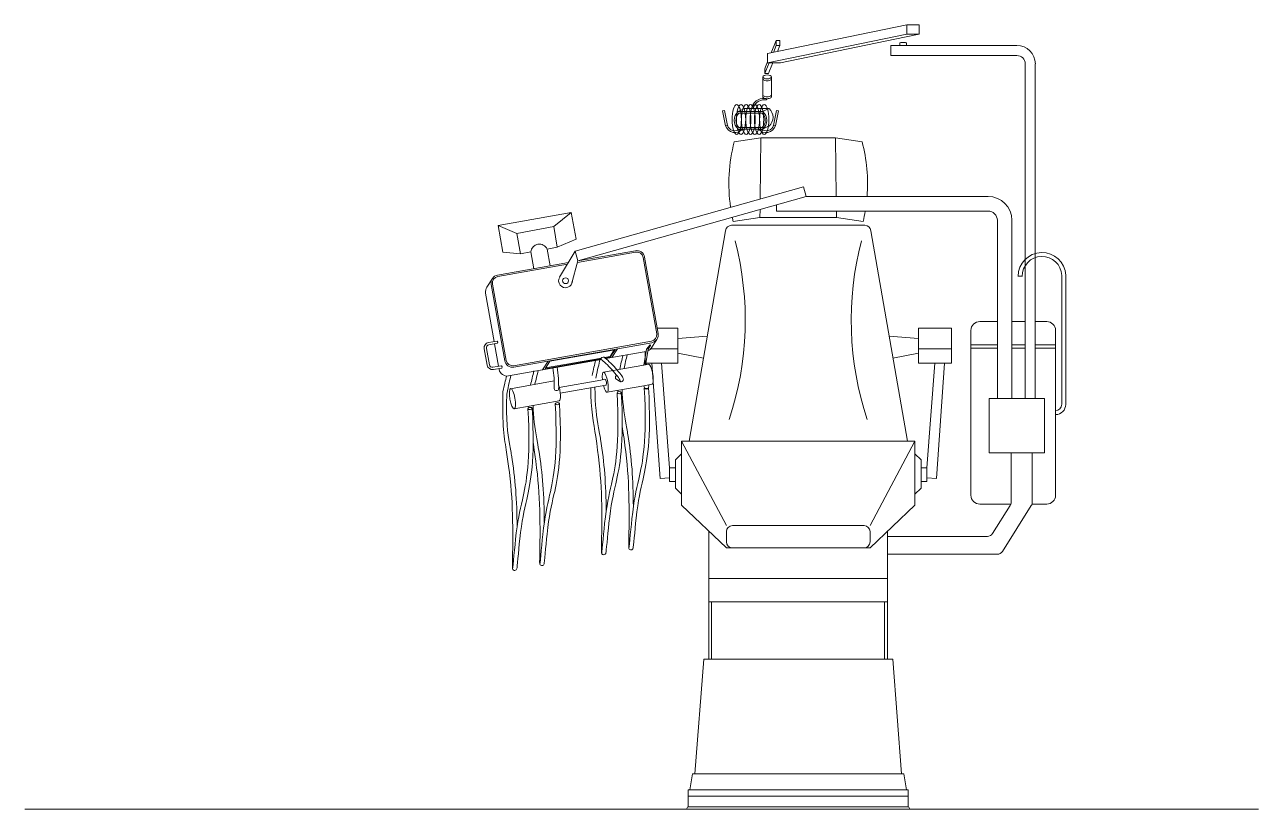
# Model space of a CAD drawing. Header units: metres. Extents: x 250.7 to 272.7, y -162.8 to -110.1.
# Drawn here: x 269.877 to 272.683, y -147.875 to -146.09 of the extents above; entities that cross this region are included whole.
import ezdxf

# ---------------------------------------------------------------- set-up
doc = ezdxf.new("R2010")
doc.units = ezdxf.units.M
doc.header["$MEASUREMENT"] = 0
doc.layers.add('A. muebles', color=152, linetype='Continuous', lineweight=15)

msp = doc.modelspace()

# ---------------------------------------------------------------- linework, layer by layer
at = {"layer": 'A. muebles'}
for p, q in [((271.8836, -146.0898), (271.5667, -146.1555)), ((271.8836, -146.0898), (271.9117, -146.0901)), ((271.8836, -146.111), (271.8836, -146.0898)), ((271.9117, -146.1113), (271.9117, -146.0901)), ((271.5667, -146.1767), (271.8836, -146.111)), ((271.8558, -146.1229), (271.9117, -146.1113)), ((271.9117, -146.1113), (271.8836, -146.111)), ((271.5862, -146.1258), (271.5749, -146.1538)), ((271.5862, -146.1368), (271.5797, -146.1528)), ((271.5946, -146.1258), (271.5862, -146.1258)), ((271.5862, -146.1258), (271.5862, -146.1368)), ((271.5862, -146.1368), (271.5946, -146.1368)), ((271.5946, -146.1368), (271.5888, -146.1509)), ((271.5946, -146.1368), (271.5946, -146.1258)), ((271.5963, -146.1767), (271.8558, -146.1229)), ((271.8472, -146.137), (271.8472, -146.1599)), ((271.8472, -146.137), (272.1335, -146.137)), ((271.8647, -146.137), (271.867, -146.1365)), ((271.867, -146.137), (271.867, -146.1318)), ((271.8825, -146.1318), (271.8825, -146.137)), ((271.5667, -146.174), (271.5618, -146.186)), ((271.5667, -146.1555), (271.5667, -146.1767)), ((271.8472, -146.1599), (272.1335, -146.1599)), ((271.5602, -146.2007), (271.5602, -146.1939)), ((271.5628, -146.1945), (271.5602, -146.2007)), ((271.5686, -146.2007), (271.5602, -146.2007)), ((271.57, -146.1767), (271.5628, -146.1945)), ((271.5667, -146.1767), (271.5963, -146.1767)), ((271.5711, -146.1945), (271.5686, -146.2007)), ((271.5783, -146.1767), (271.5711, -146.1945)), ((272.1527, -146.9404), (272.1527, -146.1791)), ((272.1755, -146.9404), (272.1755, -146.1791)), ((271.5557, -146.2088), (271.5557, -146.2538)), ((271.5752, -146.2088), (271.5752, -146.2538)), ((271.4644, -146.2858), (271.4685, -146.2849)), ((271.4712, -146.3199), (271.4644, -146.2858)), ((271.4685, -146.2849), (271.4753, -146.3191)), ((271.5142, -146.2807), (271.5, -146.2876)), ((271.5, -146.2876), (271.5556, -146.2876)), ((271.5142, -146.2807), (271.5698, -146.2807)), ((271.5556, -146.2876), (271.5698, -146.2807)), ((271.5872, -146.2849), (271.5803, -146.3191)), ((271.5844, -146.3199), (271.5912, -146.2858)), ((271.5912, -146.2858), (271.5872, -146.2849)), ((271.5014, -146.2912), (271.5542, -146.2912)), ((271.4753, -146.3191), (271.4712, -146.3199)), ((271.5556, -146.3271), (271.5, -146.3271)), ((271.5542, -146.3236), (271.5014, -146.3236)), ((271.5698, -146.3202), (271.5556, -146.3271)), ((271.5803, -146.3191), (271.5844, -146.3199)), ((271.5515, -146.3471), (271.4908, -146.356)), ((271.5515, -146.3471), (271.5497, -146.4864)), ((271.5515, -146.3471), (271.6362, -146.3471)), ((271.7209, -146.3471), (271.6362, -146.3471)), ((271.7209, -146.3471), (271.7227, -146.4806)), ((271.7209, -146.3471), (271.7816, -146.356)), ((271.1292, -146.605), (271.6483, -146.4586)), ((271.1354, -146.627), (271.6545, -146.4806)), ((271.6483, -146.4586), (271.6545, -146.4806)), ((271.6545, -146.4806), (272.0681, -146.4806)), ((271.5494, -146.5102), (271.5492, -146.5287)), ((271.5868, -146.4997), (271.5868, -146.5136)), ((271.1202, -146.5171), (270.9535, -146.5466)), ((271.0806, -146.5486), (271.1202, -146.5171)), ((271.1309, -146.5773), (271.1202, -146.5171)), ((271.5492, -146.5287), (271.4884, -146.5375)), ((271.6362, -146.5287), (271.5492, -146.5287)), ((271.5868, -146.5136), (272.0681, -146.5136)), ((271.6362, -146.5287), (271.7233, -146.5287)), ((271.7231, -146.5136), (271.7233, -146.5287)), ((271.7233, -146.5287), (271.784, -146.5375)), ((272.0892, -146.9404), (272.0892, -146.5347)), ((272.1222, -146.9404), (272.1222, -146.5347)), ((270.9535, -146.5466), (270.9961, -146.5644)), ((270.9535, -146.5466), (270.9642, -146.6069)), ((271.0806, -146.5486), (270.9961, -146.5644)), ((270.9961, -146.5644), (271.005, -146.6108)), ((271.0884, -146.596), (271.0806, -146.5486)), ((271.388, -147.0368), (271.4711, -146.5584)), ((271.6362, -146.546), (271.4848, -146.546)), ((271.6362, -146.546), (271.7877, -146.546)), ((271.8845, -147.0368), (271.8013, -146.5584)), ((271.0884, -146.596), (271.0651, -146.6002)), ((271.0651, -146.6002), (271.0884, -146.596)), ((271.0884, -146.596), (271.1309, -146.5773)), ((271.005, -146.6108), (270.9642, -146.6069)), ((271.005, -146.6108), (271.0283, -146.6067)), ((271.0283, -146.6067), (271.005, -146.6108)), ((271.0283, -146.6067), (271.0351, -146.6448)), ((271.0651, -146.6002), (271.0718, -146.6383)), ((271.1292, -146.605), (271.0936, -146.6643)), ((271.1292, -146.605), (271.1354, -146.627)), ((271.2665, -146.6071), (271.1344, -146.6306)), ((271.2659, -146.6039), (271.1354, -146.627)), ((271.3144, -146.7928), (271.2835, -146.619)), ((271.3176, -146.7922), (271.2868, -146.6185)), ((271.1136, -146.6309), (270.9525, -146.6595)), ((271.1114, -146.6346), (270.953, -146.6627)), ((271.1354, -146.627), (271.1208, -146.6801)), ((270.9283, -146.6868), (270.9408, -146.6669)), ((270.9379, -146.6804), (270.9687, -146.8541)), ((270.9411, -146.6798), (270.972, -146.8536)), ((272.1454, -146.6621), (272.1366, -146.6621)), ((272.2358, -146.9533), (272.2358, -146.6599)), ((272.2447, -146.9533), (272.2447, -146.6599)), ((270.9254, -146.7002), (270.9449, -146.8105)), ((271.3155, -146.7803), (271.3625, -146.7803)), ((271.3625, -146.7803), (271.3625, -146.8268)), ((271.9846, -146.7803), (271.9099, -146.7803)), ((271.9099, -146.7803), (271.9099, -146.8268)), ((271.9846, -146.8268), (271.9846, -146.7803)), ((272.0291, -147.1602), (272.0291, -146.7852)), ((272.0492, -146.7651), (272.0892, -146.7651)), ((272.1222, -146.7651), (272.1527, -146.7651)), ((272.1755, -146.7651), (272.2014, -146.7651)), ((272.2215, -146.7852), (272.2215, -147.1602)), ((270.932, -146.8128), (270.9515, -146.8094)), ((270.9329, -146.8179), (270.9524, -146.8144)), ((270.9458, -146.8156), (270.9549, -146.8668)), ((270.989, -146.8655), (271.3025, -146.8099)), ((270.9896, -146.8687), (271.303, -146.8131)), ((271.291, -146.828), (271.2994, -146.8179)), ((271.2949, -146.8275), (271.3002, -146.8198)), ((271.3147, -146.8057), (271.3021, -146.8255)), ((271.3625, -146.8035), (271.4295, -146.798)), ((271.3625, -146.8135), (271.3625, -146.8599)), ((271.9099, -146.8035), (271.843, -146.798)), ((271.9099, -146.8135), (271.9099, -146.8599)), ((271.9846, -146.8599), (271.9846, -146.8135)), ((272.0291, -146.8183), (272.0892, -146.8183)), ((272.1222, -146.8183), (272.1527, -146.8183)), ((272.1755, -146.8183), (272.2215, -146.8183)), ((270.9221, -146.827), (270.9287, -146.8643)), ((270.9272, -146.8261), (270.9338, -146.8634)), ((271.1887, -146.848), (271.0618, -146.8705)), ((271.0714, -146.8554), (271.2196, -146.8291)), ((271.2084, -146.8445), (271.1956, -146.8468)), ((271.2088, -146.8463), (271.1976, -146.8483)), ((271.1987, -146.8493), (271.2902, -146.833)), ((271.218, -146.8293), (271.2084, -146.8445)), ((271.2196, -146.8291), (271.2088, -146.8463)), ((271.2252, -146.8269), (271.2126, -146.8468)), ((271.286, -146.8606), (271.291, -146.828)), ((271.2878, -146.8599), (271.2878, -146.8334)), ((271.2899, -146.8601), (271.2949, -146.8275)), ((271.3625, -146.8268), (271.3012, -146.8268)), ((271.3625, -146.8367), (271.4208, -146.848)), ((271.9099, -146.8367), (271.8517, -146.848)), ((271.9099, -146.8268), (271.9846, -146.8268)), ((272.0291, -146.8256), (272.0892, -146.8256)), ((272.1222, -146.8256), (272.1527, -146.8256)), ((272.1755, -146.8256), (272.2215, -146.8256)), ((270.942, -146.8691), (270.9615, -146.8657)), ((270.9429, -146.8742), (270.9623, -146.8707)), ((270.9558, -146.8719), (270.9562, -146.874)), ((270.9771, -146.8886), (271.1879, -146.8512)), ((271.0675, -146.8549), (271.0549, -146.8748)), ((271.1879, -146.85), (271.0605, -146.8726)), ((271.0714, -146.8554), (271.0605, -146.8726)), ((271.1933, -146.8802), (271.285, -146.8639)), ((271.285, -146.8639), (271.2957, -146.862)), ((271.3625, -146.8599), (271.2878, -146.8599)), ((271.3037, -146.8599), (271.322, -147.1221)), ((271.3252, -146.8599), (271.3434, -147.0976)), ((271.9099, -146.8599), (271.9846, -146.8599)), ((271.9473, -146.8599), (271.929, -147.0976)), ((271.9688, -146.8599), (271.9504, -147.1221)), ((270.9822, -146.9177), (271.0813, -146.9001)), ((271.0929, -146.9147), (271.1874, -146.898)), ((271.1874, -146.898), (271.1962, -146.8964)), ((271.0952, -146.9281), (271.1985, -146.9097)), ((271.2014, -146.926), (271.2854, -146.9111)), ((271.2854, -146.9111), (271.3038, -146.9078)), ((270.9904, -146.9634), (271.0927, -146.9452)), ((272.0705, -146.9404), (272.1963, -146.9404)), ((272.0705, -147.0635), (272.0705, -146.9404)), ((272.1963, -146.9404), (272.1963, -147.0635)), ((271.3708, -147.0368), (271.3708, -147.1828)), ((271.4728, -147.2291), (271.3708, -147.0368)), ((271.3708, -147.0368), (271.9017, -147.0368)), ((271.7997, -147.2291), (271.9017, -147.0368)), ((271.9017, -147.1828), (271.9017, -147.0368)), ((271.3708, -147.0657), (271.3568, -147.0795)), ((271.9017, -147.0657), (271.9156, -147.0795)), ((272.1963, -147.0635), (272.0705, -147.0635)), ((272.1205, -147.1763), (272.1205, -147.0635)), ((272.1685, -147.1763), (272.1685, -147.0635)), ((271.3434, -147.0976), (271.3568, -147.0976)), ((271.3434, -147.129), (271.3434, -147.0976)), ((271.3568, -147.0795), (271.3568, -147.1438)), ((271.3568, -147.0976), (271.3568, -147.129)), ((271.9156, -147.0795), (271.9156, -147.1438)), ((271.929, -147.0976), (271.9156, -147.0976)), ((271.9156, -147.0976), (271.9156, -147.129)), ((271.929, -147.129), (271.929, -147.0976)), ((271.322, -147.1221), (271.3434, -147.1206)), ((271.3568, -147.129), (271.3434, -147.129)), ((271.9156, -147.129), (271.929, -147.129)), ((271.9504, -147.1221), (271.929, -147.1206)), ((271.3708, -147.1575), (271.3568, -147.1438)), ((271.9017, -147.1575), (271.9156, -147.1438)), ((271.4728, -147.28), (271.3708, -147.1828)), ((271.7997, -147.28), (271.9017, -147.1828)), ((272.1205, -147.1803), (272.0492, -147.1803)), ((272.0782, -147.2473), (272.1184, -147.1837)), ((272.1006, -147.2879), (272.1664, -147.1837)), ((272.2014, -147.1803), (272.1685, -147.1803)), ((271.4865, -147.2291), (271.786, -147.2291)), ((271.4328, -147.2419), (271.4328, -147.5326)), ((271.4728, -147.2663), (271.4728, -147.2428)), ((271.7997, -147.2428), (271.7997, -147.2663)), ((271.8392, -147.2424), (271.8392, -147.5326)), ((271.8392, -147.2537), (272.0666, -147.2537)), ((271.4728, -147.28), (271.7997, -147.28)), ((271.786, -147.28), (271.4865, -147.28)), ((271.8392, -147.2943), (272.089, -147.2943)), ((271.4328, -147.3498), (271.8392, -147.3498)), ((271.4328, -147.4028), (271.8392, -147.4028)), ((271.4393, -147.4028), (271.4393, -147.5326)), ((271.8327, -147.4028), (271.8327, -147.5326)), ((271.4214, -147.5326), (271.4011, -147.7938)), ((271.4214, -147.5326), (271.8511, -147.5326)), ((271.8511, -147.5326), (271.8714, -147.7938)), ((271.3962, -147.7938), (271.3901, -147.8303)), ((271.3962, -147.7938), (271.8763, -147.7938)), ((271.8763, -147.7938), (271.8823, -147.8303)), ((271.3861, -147.8303), (271.3861, -147.8686)), ((271.3861, -147.8303), (271.8863, -147.8303)), ((271.8863, -147.8303), (271.8863, -147.8686)), ((271.8863, -147.8303), (271.8863, -147.8686)), ((271.3861, -147.8443), (271.8863, -147.8443)), ((269.877, -147.8745), (272.6827, -147.8745)), ((271.3861, -147.8686), (271.8863, -147.8686))]:
    msp.add_line(p, q, dxfattribs=at)
msp.add_circle((271.1072, -146.6722), 0.00667, dxfattribs=at)
for centre, radius, start, end in [((272.1335, -146.1791), 0.0421, 0, 90), ((272.1335, -146.1791), 0.0192, 0, 90), ((271.5813, -146.1939), 0.021, 157.8949, 180), ((271.5577, -146.2851), 0.0277, 85.1193, 170.9756), ((271.5608, -146.2552), 0.00592, 260.1113, 329.6316), ((271.5167, -146.3074), 0.0259, 130.2078, 229.7922), ((271.5577, -146.2851), 0.0242, 85.1193, 170.9756), ((271.5389, -146.3074), 0.0259, 310.2078, 49.7922), ((271.5531, -146.3005), 0.0259, 310.2078, 49.7922), ((271.5167, -146.3074), 0.0223, 133.4544, 226.5456), ((271.5389, -146.3074), 0.0223, 313.4544, 46.5456), ((271.4922, -146.3134), 0.022, 197.2958, 321.3134), ((271.4922, -146.3134), 0.0178, 197.2958, 309.6453), ((271.5634, -146.3134), 0.022, 218.6866, 342.7042), ((271.5634, -146.3134), 0.0178, 230.3547, 342.7042), ((271.8576, -146.4516), 0.379, 165.3867, 188.159), ((271.4149, -146.4516), 0.379, 355.6122, 14.6133), ((272.0681, -146.5347), 0.0541, 0, 90), ((271.8576, -146.4516), 0.379, 191.6346, 193.1056), ((271.4149, -146.4516), 0.379, 346.8944, 350.5749), ((272.0681, -146.5347), 0.021, 0, 90), ((271.4848, -146.5598), 0.0137, 90, 174.2708), ((271.7877, -146.5598), 0.0137, 5.7292, 90), ((271.0475, -146.608), 0.0192, 24.1047, 176.0196), ((270.8008, -146.762), 0.715, 341.6022, 14.6243), ((272.4717, -146.762), 0.715, 165.3757, 198.3978), ((271.2691, -146.6216), 0.018, 10.0621, 100.0621), ((271.2691, -146.6216), 0.0147, 10.0621, 100.0621), ((272.1906, -146.6621), 0.0541, 2.4016, 180.215), ((272.1906, -146.6621), 0.0452, 2.4016, 180.215), ((270.9556, -146.6772), 0.018, 100.0621, 190.0621), ((270.9556, -146.6772), 0.0147, 100.0621, 190.0621), ((271.1072, -146.6722), 0.0158, 148.2209, 359.4909), ((270.9431, -146.6971), 0.018, 145.0621, 190.0621), ((271.2999, -146.7954), 0.018, 280.0621, 10.0621), ((272.0492, -146.7852), 0.0201, 90, 180), ((272.2014, -146.7852), 0.0201, 360, 90), ((270.9342, -146.8248), 0.0122, 100.0621, 190.0621), ((270.9342, -146.8248), 0.0071, 100.0621, 190.0621), ((270.9492, -146.8124), 0.00376, 327.098, 53.0263), ((271.2999, -146.7954), 0.0147, 280.0621, 10.0621), ((271.1928, -146.8506), 0.0049, 65.7173, 186.4897), ((271.2874, -146.8152), 0.018, 292.4823, 330.4836), ((270.9408, -146.8621), 0.0122, 190.0621, 280.0621), ((270.9408, -146.8621), 0.0071, 190.0621, 280.0621), ((270.9739, -146.8709), 0.018, 190.0621, 280.0621), ((270.9575, -146.869), 0.00519, 340.4486, 39.6757), ((270.9864, -146.851), 0.018, 190.0621, 280.0621), ((270.9864, -146.851), 0.0147, 190.0621, 280.0621), ((270.8217, -146.9106), 0.2598, 358.9024, 8.848), ((270.8065, -146.9124), 0.285, 358.5358, 8.7773), ((271.3717, -146.8869), 0.0897, 162.9871, 165.1836), ((271.2878, -146.8594), 0.00222, 214.3737, 341.8777), ((271.2244, -146.8948), 0.0742, 25.5338, 27.9178), ((271.2248, -146.8922), 0.00426, 98.4936, 208.9557), ((271.2334, -146.8968), 0.00518, 239.8683, 24.89), ((271.0867, -146.9168), 0.00541, 166.0768, 328.8364), ((271.3717, -146.8869), 0.0897, 195.6601, 198.8868), ((271.2244, -146.8948), 0.0742, 343.4657, 348.9679), ((272.221, -146.9531), 0.0148, 271.927, 359.257), ((272.221, -146.9531), 0.0237, 271.927, 359.257), ((272.0492, -147.1602), 0.0201, 180, 270), ((272.1068, -147.1763), 0.0137, 327.7239, 0), ((272.1548, -147.1763), 0.0137, 327.7239, 0), ((272.2014, -147.1602), 0.0201, 270, 0), ((271.4865, -147.2428), 0.0137, 90, 180), ((271.786, -147.2428), 0.0137, 0, 90), ((271.4865, -147.2663), 0.0137, 180, 270), ((271.786, -147.2663), 0.0137, 270, 360), ((272.0666, -147.24), 0.0137, 270, 327.7239), ((271.1939, -147.2904), 0.005, 198.1212, 352.1895), ((271.2559, -147.2794), 0.005, 198.1212, 352.1895), ((272.089, -147.2806), 0.0137, 270, 327.7239), ((271.0533, -147.3153), 0.005, 198.1212, 352.1895), ((270.9913, -147.3263), 0.005, 198.1212, 352.1895), ((271.3897, -147.8745), 0.00688, 121.4048, 180.1877), ((271.8828, -147.8745), 0.00688, 359.8123, 58.5952)]:
    msp.add_arc(centre, radius, start, end, dxfattribs=at)
for centre, major_axis, ratio, start_param, end_param in [((271.8748, -146.1318), (-0.00776, 0), 0.223113, 3.141593, 6.283185), ((271.5655, -146.2129), (-0.00975, 0), 0.450964, 0, 3.141593), ((271.5655, -146.2496), (-0.00975, 0), 0.450964, 0, 3.141593), ((271.5655, -146.2538), (-0.00975, 0), 0.450964, 0, 3.141593), ((271.2139, -146.8698), (-0.024, 0.0259), 0.117717, 3.338328, 5.746605), ((271.2077, -146.8753), (-0.024, 0.0259), 0.117717, 2.277889, 5.797058), ((271.2139, -146.8698), (-0.024, 0.0259), 0.117717, 1.653491, 1.719708), ((271.0887, -146.9224), (-0.0041, 0.0229), 0.246686, 3.141593, 5.252819)]:
    msp.add_ellipse(centre, major_axis=major_axis, ratio=ratio, start_param=start_param, end_param=end_param, dxfattribs=at)
for centre, major_axis, ratio in [((271.5654, -146.2086), (-0.00975, 0), 0.450964), ((271.4964, -146.3056), (0, -0.034), 0.311281), ((271.5062, -146.3056), (0, -0.034), 0.311281), ((271.5179, -146.3056), (0, -0.034), 0.311281), ((271.5277, -146.3056), (0, -0.034), 0.311281), ((271.5375, -146.3056), (0, -0.034), 0.311281), ((271.5473, -146.3056), (0, -0.034), 0.311281), ((271.559, -146.3056), (0, -0.034), 0.311281), ((270.9863, -146.9405), (-0.0041, 0.0229), 0.246686)]:
    msp.add_ellipse(centre, major_axis=major_axis, ratio=ratio, dxfattribs=at)
at = {"layer": 'A. muebles', "extrusion": (0, 0, -1)}
for centre, major_axis, ratio in [((271.2998, -146.8189), (0.000383, -0.000948), 0.427448), ((271.229, -146.9269), (0.00486, 0.00044), 0.52127), ((271.0264, -146.9628), (0.00486, 0.00044), 0.52127), ((271.0884, -146.9518), (0.00486, 0.00044), 0.52127)]:
    msp.add_ellipse(centre, major_axis=major_axis, ratio=ratio, dxfattribs=at)
for centre, major_axis, ratio, start_param, end_param in [((271.2997, -146.8849), (-0.0041, 0.0229), 0.246686, 0, 3.141593), ((271.1974, -146.9031), (-0.0041, 0.0229), 0.246686, 5.00771, 10.700253), ((271.1974, -146.9031), (-0.00118, 0.00666), 0.385545, 0, 3.141593), ((271.291, -146.9159), (0.00486, 0.00044), 0.52127, 6.074923, 9.903727), ((271.2912, -146.9159), (-0.0043, 0), 0.399324, 3.141593, 6.283185)]:
    msp.add_ellipse(centre, major_axis=major_axis, ratio=ratio, start_param=start_param, end_param=end_param, dxfattribs=at)
at = {"layer": 'A. muebles'}
for points in [[(271.2302, -146.8737), (271.2323, -146.8629), (271.2351, -146.8522), (271.2378, -146.8415)], [(271.2401, -146.8719), (271.2422, -146.8614), (271.2448, -146.851), (271.2475, -146.8406)], [(271.0375, -146.9078), (271.0396, -146.8973), (271.0423, -146.8869), (271.0449, -146.8765)], [(271.1674, -146.888), (271.1703, -146.8739), (271.1731, -146.8632), (271.1758, -146.8525)], [(271.1759, -146.8941), (271.1802, -146.8724), (271.1829, -146.862), (271.1855, -146.8516)], [(270.9648, -146.924), (270.9677, -146.9098), (270.9705, -146.8991), (270.9732, -146.8884)], [(270.9734, -146.93), (270.9776, -146.9083), (270.9803, -146.8979), (270.9829, -146.8875)], [(271.0276, -146.9096), (271.0297, -146.8988), (271.0325, -146.8881), (271.0352, -146.8774)], [(270.9731, -147.0622), (270.9681, -147.0323), (270.962, -147.0002), (270.9648, -146.924)], [(270.9797, -147.043), (270.9755, -147.0182), (270.9715, -146.9924), (270.9734, -146.93)], [(271.1757, -147.0262), (271.1707, -146.9964), (271.1646, -146.9643), (271.1646, -146.9158)], [(271.1823, -147.007), (271.1781, -146.9823), (271.1741, -146.9564), (271.174, -146.9141)], [(271.2261, -146.9251), (271.226, -146.9239), (271.226, -146.9228), (271.226, -146.9216)], [(271.2443, -146.996), (271.2401, -146.9713), (271.2361, -146.9454), (271.2357, -146.9199)], [(271.0235, -146.961), (271.0234, -146.9599), (271.0234, -146.9587), (271.0234, -146.9575)], [(271.0417, -147.032), (271.0375, -147.0072), (271.0335, -146.9814), (271.0331, -146.9558)], [(271.2377, -147.0152), (271.2372, -147.0118), (271.2366, -147.0084), (271.236, -147.005)], [(271.0351, -147.0512), (271.0346, -147.0478), (271.034, -147.0444), (271.0334, -147.041)]]:
    msp.add_open_spline(points, degree=3, dxfattribs=at)
for points, knots in [([(271.2242, -146.9273), (271.2309, -147.0471), (271.2136, -147.1271), (271.1968, -147.1981), (271.188, -147.3188), (271.191, -147.1777), (271.1889, -147.1143), (271.1757, -147.0262)], [0, 0, 0, 0, 57.693336, 95.428029, 123.26581, 136.853827, 222.062012, 222.062012, 222.062012, 222.062012]), ([(271.2339, -146.9265), (271.2406, -147.0462), (271.2234, -147.1263), (271.2068, -147.1959), (271.1997, -147.2903), (271.1988, -147.2911)], [0, 0, 0, 0, 57.693336, 95.428029, 120.984904, 120.984904, 120.984904, 120.984904]), ([(271.2862, -146.9163), (271.2929, -147.0361), (271.2756, -147.1161), (271.2588, -147.1871), (271.25, -147.3078), (271.2529, -147.1667), (271.2509, -147.1033), (271.2377, -147.0152)], [0, 0, 0, 0, 57.693336, 95.428029, 123.26581, 136.853827, 222.062012, 222.062012, 222.062012, 222.062012]), ([(271.2959, -146.9155), (271.3026, -147.0352), (271.2853, -147.1153), (271.2688, -147.1849), (271.2617, -147.2793), (271.2608, -147.2801)], [0, 0, 0, 0, 57.693336, 95.428029, 120.984904, 120.984904, 120.984904, 120.984904]), ([(271.0836, -146.9523), (271.0903, -147.072), (271.073, -147.1521), (271.0562, -147.223), (271.0474, -147.3438), (271.0504, -147.2026), (271.0483, -147.1392), (271.0351, -147.0512)], [0, 0, 0, 0, 57.693336, 95.428029, 123.26581, 136.853827, 222.062012, 222.062012, 222.062012, 222.062012]), ([(271.0933, -146.9514), (271.1, -147.0712), (271.0828, -147.1512), (271.0662, -147.2208), (271.0591, -147.3153), (271.0582, -147.316)], [0, 0, 0, 0, 57.693336, 95.428029, 120.984904, 120.984904, 120.984904, 120.984904]), ([(271.0216, -146.9633), (271.0283, -147.083), (271.011, -147.1631), (270.9942, -147.234), (270.9854, -147.3548), (270.9884, -147.2136), (270.9863, -147.1502), (270.9731, -147.0622)], [0, 0, 0, 0, 57.693336, 95.428029, 123.26581, 136.853827, 222.062012, 222.062012, 222.062012, 222.062012]), ([(271.0313, -146.9624), (271.038, -147.0822), (271.0208, -147.1622), (271.0042, -147.2318), (270.9971, -147.3263), (270.9963, -147.327)], [0, 0, 0, 0, 57.693336, 95.428029, 120.984904, 120.984904, 120.984904, 120.984904]), ([(271.1994, -147.1974), (271.199, -147.1336), (271.1955, -147.0854), (271.1859, -147.0278), (271.1823, -147.007)], [157.743945, 157.743945, 157.743945, 157.743945, 230.231951, 233.396153, 233.396153, 233.396153, 233.396153]), ([(271.2613, -147.1864), (271.261, -147.1226), (271.2575, -147.0744), (271.2479, -147.0168), (271.2443, -146.996)], [157.743945, 157.743945, 157.743945, 157.743945, 230.231951, 233.396153, 233.396153, 233.396153, 233.396153]), ([(270.9968, -147.2333), (270.9965, -147.1696), (270.9929, -147.1214), (270.9833, -147.0637), (270.9797, -147.043)], [157.743945, 157.743945, 157.743945, 157.743945, 230.231951, 233.396153, 233.396153, 233.396153, 233.396153]), ([(271.0588, -147.2223), (271.0584, -147.1586), (271.0549, -147.1104), (271.0453, -147.0527), (271.0417, -147.032)], [157.743945, 157.743945, 157.743945, 157.743945, 230.231951, 233.396153, 233.396153, 233.396153, 233.396153])]:
    msp.add_open_spline(points, degree=3, knots=knots, dxfattribs=at)

doc.saveas('drawing.dxf')
